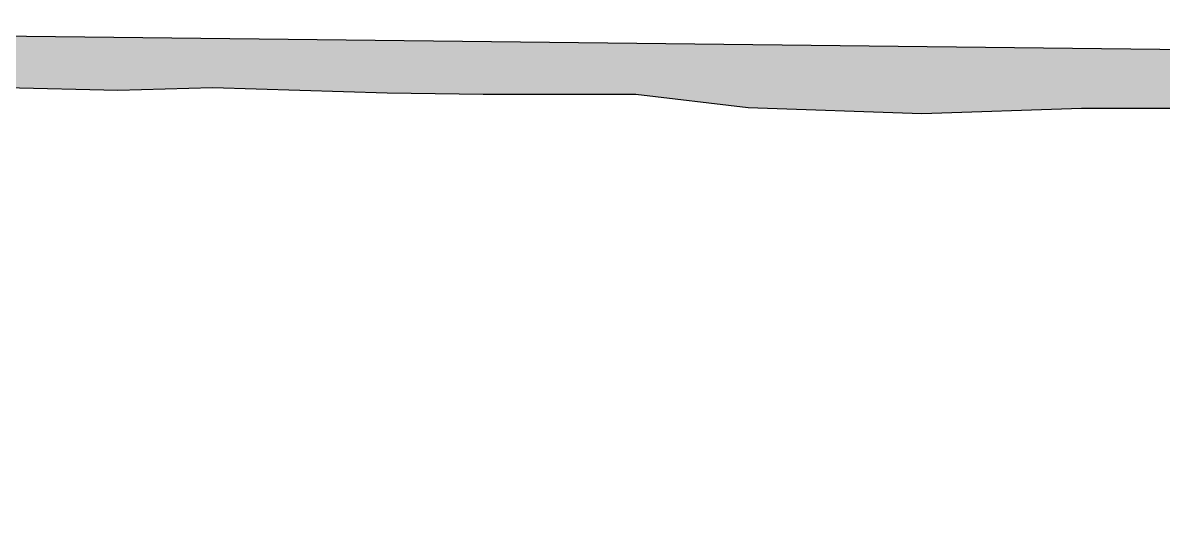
# Model space of a CAD drawing. Header units: millimetres. Extents: x 245 to 515, y 87 to 339.
# Drawn here: x 339.155 to 340.12, y 233.178 to 233.591 of the extents above; entities that cross this region are included whole.
import ezdxf

# ---------------------------------------------------------------- set-up
doc = ezdxf.new("R2010")
doc.units = ezdxf.units.MM
doc.layers.add('çziigi', color=10, linetype='Continuous')

msp = doc.modelspace()

# ---------------------------------------------------------------- hatches: boundary and pattern name
at = {"layer": 'çziigi'}
h = msp.add_hatch(color=256, dxfattribs=at)
h.dxf.hatch_style = 1
h.paths.add_polyline_path([(340.43921, 233.56473), (339.00301, 233.58154), (338.98887, 233.5352), (338.99476, 233.53487), (339.05543, 233.53258), (339.14014, 233.53601), (339.23516, 233.53372), (339.31529, 233.53601), (339.46296, 233.53144), (339.54424, 233.53029), (339.6736, 233.53029), (339.76861, 233.51885), (339.91563, 233.51394), (340.05071, 233.51852), (340.15488, 233.51852), (340.22586, 233.51623), (340.32774, 233.51509), (340.38154, 233.51509), (340.48228, 233.50594), (340.56127, 233.48992), (340.64827, 233.45904), (340.70322, 233.4476), (340.80052, 233.38698), (340.87511, 233.33271), (340.91518, 233.30411), (340.96783, 233.26408), (341.01133, 233.23891), (341.10177, 233.14283), (341.14528, 233.0441), (341.17848, 233.02122), (341.1968, 232.98576), (341.22084, 232.93886), (341.23343, 232.89425), (341.25861, 232.85079), (341.2609, 232.81153), (341.26891, 232.78179), (341.27807, 232.75548), (341.28265, 232.71888), (341.32386, 232.62966), (341.34302, 232.60007), (341.34192, 232.66636), (341.32248, 232.77563), (341.29229, 232.88016), (341.25238, 232.98038), (341.19732, 233.08188), (341.13477, 233.16917), (341.05058, 233.27178), (340.9697, 233.34505), (340.87911, 233.41079), (340.76263, 233.47113), (340.66341, 233.51532), (340.54155, 233.55411)])
h = msp.add_hatch(color=256, dxfattribs=at)
h.dxf.hatch_style = 1
h.paths.add_polyline_path([(340.05698, 233.56921), (339.46103, 233.57618), (339.46103, 233.5315), (339.46296, 233.53144), (339.54424, 233.53029), (339.6736, 233.53029), (339.76861, 233.51885), (339.91563, 233.51394), (340.04523, 233.51833)])
h.paths.add_polyline_path([(339.46103, 233.57618), (339.24963, 233.57865), (339.24771, 233.53408), (339.31529, 233.53601), (339.46103, 233.5315)])

# ---------------------------------------------------------------- linework, layer by layer
for p, q in [((336.04984, 233.61609), (340.43921, 233.56473)), ((339.23516, 233.53372), (339.14014, 233.53601)), ((339.31529, 233.53601), (339.23516, 233.53372)), ((339.46296, 233.53144), (339.31529, 233.53601)), ((339.54424, 233.53029), (339.46296, 233.53144)), ((339.6736, 233.53029), (339.54424, 233.53029)), ((339.76861, 233.51885), (339.6736, 233.53029)), ((339.91563, 233.51394), (339.76861, 233.51885)), ((340.05071, 233.51852), (339.91563, 233.51394)), ((340.15488, 233.51852), (340.05071, 233.51852))]:
    msp.add_line(p, q, dxfattribs=at)

doc.saveas('drawing.dxf')
